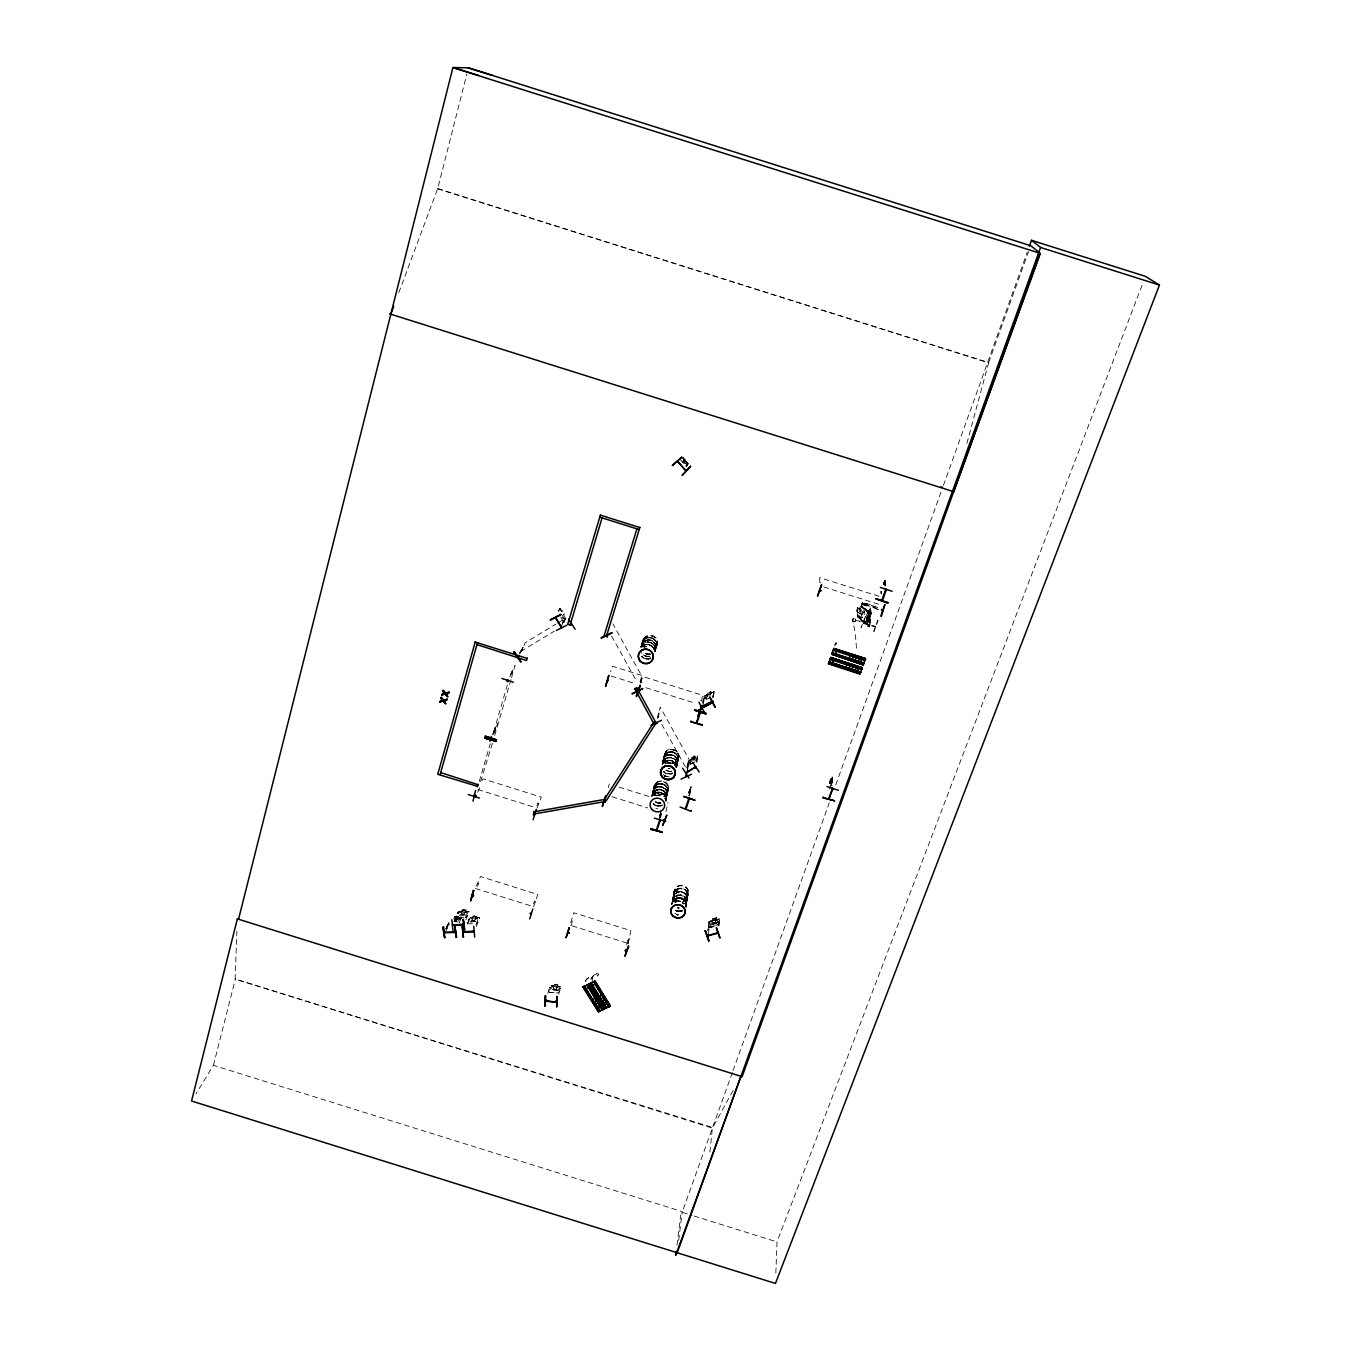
<?xml version="1.0" encoding="UTF-8"?>
<svg xmlns="http://www.w3.org/2000/svg" width="1351" height="1351" viewBox="0 0 1351 1351"><rect width="100%" height="100%" fill="white"/><g stroke="black" fill="none" stroke-linecap="round" stroke-linejoin="round"><path stroke-width="0.75" stroke-dasharray="5 3.75" d="M819.702 581.673L819.702 577.654L879.062 596.331M548.59 990.705L549.333 992.377L557.845 993.002L559.449 991.313M549.232 992.428L557.76 992.833M550.533 987.345L549.536 987.277L550.533 987.345L548.81 993.492M553.707 985.96L551.225 985.673L559.702 986.365L557.355 986.095L558.875 986.804L557.997 989.878L552.373 990.84L550.938 989.388L551.833 986.331L553.809 985.909M554.18 984.22L557.811 984.575L554.18 984.22L553.809 986.01M559.415 987.953L560.412 988.375L559.415 987.953L557.76 993.745M560.817 986.922L559.635 986.298M733.036 1090.578L712.382 1128.119L235.125 979.036L236.898 931.329M775.846 1273.064L777.011 1241.907L1142.439 284.234M870.044 616.546L868.862 616.124L869.554 617.61M709.917 1152.031L712.45 1127.426L235.125 979.036M718.766 925.452L719.492 918.866M718.901 925.807L719.61 918.815L710.153 920.909L708.937 921.77L707.823 930.18M678.692 1240.421L682.204 1211.577L213.441 1065.331L195.946 1093.888M717.364 922.311L717.719 919.372L715.996 919.339L716.351 917.869L712.771 918.714L716.317 917.717L712.771 918.714L710.457 924.185L715.422 924.05L717.364 922.311L712.078 924.928L710.457 924.168M717.905 926.06L718.445 920.234L719.543 920.318L718.445 920.234M676.969 1245.267L680.668 1215.089M715.574 922.801L715.929 919.862L712.619 920.774L712.247 923.696L715.574 922.801L712.247 923.679M717.719 919.406L715.996 919.372L716.317 917.717M713.362 919.339L715.506 918.731M870.365 607.967C869.74 613.27 872.982 612.814 867.41 621.612L870.787 610.686M871.243 612.594L867.207 623.047M868.997 612.087L869.149 613.033C871.294 616.816 870.027 610.922 871.108 614.148M707.941 930.518L709.055 921.77L719.661 918.984L716.03 919.491L718.428 918.68M708.448 933.929L709.765 922.581L708.785 922.851L709.765 922.581M884.854 585.456L885.209 583.125M591.721 984.271L592.667 978.124A3.783 1.25 -32.3 0 1 593.275 975.777A3.783 1.25 -32.3 0 1 597.851 973.564A3.783 1.25 -32.3 0 1 597.277 975.912L597.395 976.097A3.783 1.25 -32.3 0 0 597.969 973.75A3.783 1.25 -32.3 0 0 593.376 975.962A3.783 1.25 -32.3 0 0 592.785 978.31L592.667 978.124M865.096 622.912C868.423 622.912 871.361 595.065 868.085 617.035L869.014 613.489L865.13 623.166M870.534 613.067L870.922 610.72M830.747 786.012L832.317 780.236M671.852 904.157A7.295 6.687 10.9 0 1 680.33 898.043A7.177 6.569 10.9 0 1 686.004 906.555A7.194 6.586 10.9 0 0 680.347 897.925A7.177 6.569 10.9 0 0 672.004 903.954A7.194 6.586 10.9 0 1 680.347 897.925A7.295 6.687 10.9 0 1 686.088 906.791L686.224 905.457M686.325 904.866L687.254 899.107M687.355 898.55L687.794 895.73M687.895 895.173L688.335 892.352M687.186 896.861L687.135 900.56L684.974 903.414A7.245 6.637 10.9 0 0 685.869 894.548A7.245 6.637 10.9 0 0 676.243 892.758A7.245 6.637 10.9 0 0 673.794 901.387L673.085 899.715M641.016 646.656L642.367 642.941M643.127 640.509L641.995 646.116A7.616 7.279 16.8 0 1 654.593 650.203L652.753 646.673M642.113 642.333L642.097 646.234A7.616 7.279 16.8 0 1 654.644 650.067L653.884 648.227M643.971 640.864L644.934 640.053L645.373 640.948M643.92 640.948L645.643 641.505M655.539 644.444L656.046 644.207M655.201 651.672L655.353 647.771M655.759 649.088L655.894 645.406M656.434 644.596L655.387 643.937M656.789 644.799L656.468 646.622L657.042 644.562M656.907 645.001L654.509 650.051A7.498 7.16 16.8 0 0 640.948 647.484M656.366 646.352C663.814 631.221 634.21 633.518 644.528 647.247M657.211 644.663L657.532 642.806M712.923 698.264L713.987 691.611M713.446 696.677L713.936 692.421L712.501 697.133M651.891 795.891L652.955 791.551L651.79 796.651M654.222 785.59L654.07 789.153M655.471 785.877L656.721 786.637M653.715 794.32L654.239 795.418M655.134 795.249L655.184 794.979A7.346 6.856 12.9 0 1 656.13 784.863A7.346 6.856 12.9 0 1 666.769 786.806A7.346 6.856 12.9 0 1 664.084 796.55M674.622 900.847L675.28 899.546M676.496 891.17L676.952 890.326M863.475 622.794L875.262 626.459L863.492 622.575M663.662 762.167L664.861 754.787M663.561 758.367L663.865 756.56M677.763 760.039C683.015 752.423 669.961 744.739 665.266 752.338C660.099 759.971 673.051 767.621 677.797 760.073M663.78 762.977L663.983 762.352M666.296 755.378L666.144 753.909M663.544 762.386L663.307 762.91A7.295 6.856 12.5 0 1 667.546 755.023L667.326 754.534M666.279 789.744L667.158 789.947L666.6 789.254M666.719 789.828L667.326 789.372M675.973 891.204L675.112 890.799M710.153 695.495L710.812 691.712M666.161 799.539L665.823 801.329A7.431 6.924 13 0 0 652.381 795.317M666.398 798.559L666.769 796.651M665.114 782.009C668.998 784.188 669.758 790.099 666.212 792.953M677.071 757.843L676.631 758.012A7.414 6.958 12.5 0 0 667.428 755.243A7.414 6.958 12.5 0 0 663.105 763.146A7.346 6.89 12.6 0 1 676.53 767.267M677.594 760.241L676.615 758.164L677.763 757.911M672.308 902.265C672.562 895.797 673.727 882.912 683.403 885.631C686.882 886.661 689.415 890.562 688.166 894.126C685.514 902.248 671.616 898.077 674.402 889.802M710.204 692.185L708.144 693.181M689.652 795.908L690.665 787.245L688.25 794.591M696.001 760.765L697.538 756.695L696.238 761.086M696.592 762.015L697.606 755.834M696.812 762.336L697.791 755.851L696.609 756.036L697.791 755.851M688.993 793.003L689.23 791.095M689.365 792.564L689.821 790.048L688.166 795.199M706.742 698.011L705.188 697.893L705.594 695.681L710.947 691.628M695.562 759.178L696.001 756.78C693.435 758.097 695.866 753.824 691.577 757.793L691.509 759.161M706.911 697.048L707.552 693.401M689.263 795.79L691.104 786.552L688.774 793.729M671.768 904.241L673.068 900.779M672.325 901.134L672.68 899.276M673.237 896.203L673.186 899.867M673.845 892.825L673.794 896.49M673.389 900.425L674.352 899.445M675.078 890.529L676.007 889.853M676.969 890.512L676.142 891.238L675.551 890.258M693.924 760.123L694.802 755.901M689.094 791.433L688.942 792.885M675.01 900.712L675.061 899.597M677.223 890.934L676.851 890.647M864.302 621.899L855.284 620.16L864.133 622.575M703.483 702.824L704.563 696.947L703.077 701.693M702.942 707.113L704.563 696.947M694.11 756.543L692.185 757.675M686.392 893.619L687.254 894.294M684.721 903.532L685.616 903.127M685.717 904.055L685.481 903.295M686.122 906.893L686.156 903.194M685.801 905.339L686.798 900.171M687.085 891.913L688.014 895.443L686.73 898.888M702.52 703.297L703.753 696.559L714.105 691.543M701.507 701.085L702.604 695.292L642.772 676.496L641.1 682.12M687.406 768.955L688.774 761.829L686.781 769.361M687.287 771.066L689.297 759.752L660.183 707.046L657.684 716.857M686.848 767.689L688.014 761.424L696.66 755.969M687.152 769.192L687.946 765.054M870.5 614.215L870.01 608.963C873.725 610.416 868.946 617.39 866.852 622.98M676.665 766.811L677.239 764.109L675.399 766.963M677.358 763.619L677.847 761.204M677.949 760.731L678.422 758.316M666.026 811.698L667.968 802.443M666.82 795.908L665.739 801.025A7.312 6.806 13 0 0 652.567 795.047M666.938 795.401L667.462 792.885L666.685 794.456M667.58 792.395L668.086 789.879M660.166 818.233L661.078 813.505M660.656 817.406L661.466 813.623M830.916 783.766L830.831 778.429M659.879 815.751L660.504 814.248M659.963 816.578L660.521 813.994M628.147 943.353L629.33 938.016L628.249 938.033L629.33 938.016M626.763 944.822L628.35 937.695M628.029 943.707L630.917 930.653L573.685 912.736L569.936 925.519M662.193 764.632L663.307 759.735M663.966 756.847L663.425 759.245L664.202 757.658M664.084 756.374L664.624 753.993M657.582 718.58L659.035 712.804L658.19 717.736M658.562 717.567L659.035 712.804M688.757 795.891L690.445 790.149M213.441 1065.331L235.513 978.445M398.815 292.643L437.724 188.566L466.889 73.866M870.01 608.862L866.515 618.859L867.004 624.078M659.558 816.156L660.369 814.011L659.626 815.801M660.2 816.781L660.909 814.197M689.162 793.645L690.378 788.359M966.894 443.381L988.679 362.575L437.724 188.566M558.757 994.167L560.699 986.922M655.64 649.476L655.083 651.469A7.431 7.11 16.8 0 0 650.101 642.4L648.142 642.029M655.775 649.071L656.35 647.028L654.34 650.067A7.397 7.093 16.8 0 0 655.455 641.05A7.397 7.093 16.8 0 0 646.369 638.196A7.397 7.093 16.8 0 0 642.097 646.268M557.338 986.196L557.676 984.507M479.267 781.435L490.278 743.624M493.723 731.752L507.452 684.602M492.389 743.354L480.365 782.28M494.686 735.501L498.114 723.714L492.321 735.113M510.965 679.654L498.671 721.822L492.456 734.319M511.539 677.662L515.052 665.604L509.107 677.51M867.866 614.773L867.41 618.859L869.808 609.892L869.267 611.26M570.916 925.823L572.554 920.251L571.473 920.267L572.554 920.251M677.543 907.737L677.56 907.669A7.143 6.535 10.9 0 0 679.384 908.075L677.51 907.838A7.127 6.535 10.9 0 0 679.333 908.362L677.493 907.973M608.254 787.65L609.318 784.053M640.036 681.681L641.725 676.024L612.881 623.824M547.814 993.424L549.891 986.179L551.225 985.673M640.256 683.167L642.485 675.669L612.543 666.263L610.601 671.802M495.969 726.872L491.933 734.978M512.299 672.241L512.198 671.143L509.513 677.645M495.243 730.79L495.125 729.726L493.622 734.049M478.49 883.706L477.511 883.402L478.49 883.706L476.261 889.076M863.289 623.368L875.06 627.016M537.833 803.068L538.711 803.744L537.833 803.068L536.33 807.003M655.032 651.57A7.447 7.127 16.8 0 0 650.067 642.536A7.447 7.127 16.8 0 0 640.813 647.112L641.438 645.018L641.134 646.842A7.431 7.11 16.8 0 1 650.692 640.458A7.431 7.11 16.8 0 1 654.847 651.165L656.012 645.525L652.584 640.898M641.573 644.613L642.198 642.569M642.35 642.181L642.958 640.154M534.405 901.201L535.266 901.86L534.405 901.201L532.514 906.673M852.481 619.18C853.173 626.459 859.962 615.735 852.481 619.18A135.522 113.704 77.3 0 1 856.5 651.3M641.1 682.154L642.113 682.475M660.842 811.951L660.132 814.957M658.866 820.006L660.808 814.045M690.141 789.626L689.128 793.51M691.307 787.616L690.614 788.427M687.186 465.859L687.895 463.798M684.332 462.971L685.97 463.798L686.477 462.363L685.143 460.674L688.081 463.798L687.372 465.875L686.072 465.757M659.896 815.413L660.96 812.002M686.105 466.703C685.396 462.177 689.685 464.524 687.186 463.528M686.409 466.416L687.49 463.224M533.493 906.994L537.816 894.48L480.466 876.512L475.282 888.755M685.497 459.813L684.552 462.363L681.883 459.661M819.702 582.517L820.884 582.45M684.889 459.56L683.184 457.837M857.665 616.799C857.665 614.148 863.458 623.79 866.802 624.179M870.449 614.165L861.144 606.886L861.854 605.94L870.686 613.185L861.499 605.873L860.317 606.633L857.21 615.11L857.513 616.816L862.191 620.768M870.331 614.198L861.499 606.954L861.854 605.94M867.41 622.946L871.26 612.341M867.815 623.081L871.327 613.27M884.28 584.257L884.044 582.399C881.376 589.813 886.577 570.747 885.496 586.452M883.47 583.953L884.77 580.39M874.114 631.66L877.677 620.21M830.645 779.662C828.484 786.046 831.422 774.731 830.983 779.78M829.717 783.394L832.267 776.656L832.402 785.978M832.621 777.703L832.74 785.032M829.463 789.22L831.912 782.769M732.343 1072.576L682.12 1212.303L691.999 1215.393M733.053 1070.6L829.311 802.832M835.729 784.982L942.677 487.458M943.386 485.482L1027.267 252.13M988.679 362.575L1028.567 251.658M885.091 586.317L884.939 581.2L885.868 585.422M885.344 581.318L884.567 582.213M857.716 607.528L856.382 611.159L858.223 612.645L858.24 614.891L861.499 617.643L863.559 617.002L864.826 613.574L864.083 610.568L860.823 607.849L859.574 609.183L857.716 607.528L856.5 611.192L858.121 612.628M867.832 613.878L869.048 610.213M861.499 605.873L866.211 609.808L867.511 612.527L864.353 621.122L862.107 620.633M866.818 606.075L865.062 605.13L865.586 603.88L867.342 604.809L866.818 606.075L861.718 604.539L862.614 602.293L865.231 603.34A11.332 2.043 21.9 0 1 877.846 607.781M834.715 645.39C836.59 639.327 835.948 647.298 836.016 642.671M834.952 645.474L836.269 642.755M537.039 808.084L541.278 797.124L482.915 778.818L481.209 782.381M866.565 623.706L863.965 623.132L864.488 621.325L867.224 622.034M476.261 926.6L479.504 917.988L478.558 917.464L470.08 917.65L466.787 923.223M475.991 924.81L478.136 919.052L479.183 919.389L478.136 919.052M476.835 915.995L476.076 917.684L477.68 918.038L476.515 920.892L470.773 922.243L469.456 921.061L470.638 918.19L472.664 917.65L473.188 916.079L476.835 915.995L473.205 916.198L472.681 917.751M861.718 604.539L862.614 602.293M862.09 603.542L863.846 604.471L864.387 603.221M865.062 605.13A9.71 1.756 21.9 0 1 876.613 609.048L877.66 609.588L878.184 608.322L877.137 607.781A9.71 1.739 21.9 0 0 865.586 603.88M467.767 922.851L469.253 919.237L468.257 919.271L469.253 919.237M467.801 923.206L469.304 919.609M465.825 919.778L469.033 911.705M465.538 917.65L467.801 912.28L468.831 912.617L467.801 912.28M466.382 909.73L465.605 911.401L467.226 911.857L466.027 914.695L460.252 916.046L458.952 914.863L460.167 912.026L462.853 909.966L466.399 909.831L462.751 909.797L462.11 911.435L462.853 909.848M460.995 918.41L459.272 922.615L461.13 918.393L454.189 918.055M457.955 921.314L459.171 918.46L457.584 917.988L458.377 916.417L454.747 916.485L454.105 918.123M458.377 916.417L457.719 917.937M455.051 921.416L458.918 912.482L457.905 912.499L458.918 912.482M455.084 921.787L458.952 912.837M456.131 921.348L457.364 918.494L453.97 918.562M454.189 918.173L454.865 916.653M454.037 921.45L458.225 911.925L462.093 911.317M454.071 921.804L458.344 911.959L469.169 911.807M446.809 928.661L449.174 923.257M445.273 932.629L449.224 923.628M445.796 928.694L448.971 921.483M445.847 929.049L449.005 921.838M564.076 622.423L565.174 618.032L562.371 623.385M561.121 626.644L565.174 618.032M565.41 618.42L563.08 621.325L561.307 618.082M563.705 622.608L565.596 618.454L563.688 614.688L564.465 616.731L563.553 618.674L562.202 617.812M642.823 640.138L643.633 638.449M640.61 647.095L644.343 642.721L648.176 641.945M643.785 640.306L643.836 641.641L645.406 641.624M563.874 614.705L564.363 613.675M477.595 792.226L480.095 786.991M558.571 611.074L559.922 608.322L560.783 609.233M558.52 611.243L559.99 608.44M662.564 762.184L663.425 760.41M665.249 756.357L666.938 755.327L666.752 754.027M667.31 755.04L665.553 755.378M654.188 785.573L657.768 781.57L661.466 780.861M653.681 789.609L652.837 795.03A7.262 6.772 12.9 0 1 657.059 787.397A7.279 6.789 12.9 0 1 665.975 790.183A7.279 6.789 12.9 0 1 664.844 798.846L666.229 797.36M653.073 791.078L655.049 788.173M652.972 794.557A7.245 6.772 12.9 0 1 657.177 786.89A7.245 6.772 12.9 0 1 666.06 789.676A7.245 6.772 12.9 0 1 664.945 798.323A7.262 6.789 12.9 0 0 666.077 789.676A7.262 6.789 12.9 0 0 657.16 786.873A7.262 6.789 12.9 0 0 652.955 794.574L654.104 794.033M653.749 794.185L653.546 795.351M677.071 762.791L678.084 757.219M665.401 756.324L663.206 759.431L663.172 763.247A7.295 6.856 12.5 0 1 667.428 755.513A7.295 6.856 12.5 0 1 676.395 758.316A7.295 6.856 12.5 0 1 675.247 767.064L677.459 763.923L677.493 760.089M666.043 797.462L667.073 791.922M665.604 800.18L666.448 798.441M493.098 734.724L495.513 729.844M673.828 892.791L676.057 889.836M674.014 892.639L674.791 891.12M673.237 896.169L675.348 893.231M672.646 899.411L674.689 896.372M672.68 899.411L673.474 897.841M682.998 899.04C681.461 896.372 671.667 898.803 674.673 900.779M685.835 905.221L686.646 903.65M509.8 676.665L512.586 671.261M519.882 653.141L525.37 642.586L555.903 624.094M519.645 653.985L523.259 647.061L519.882 654.34M519.662 652.786L523.259 647.061M884.348 581.487L884.753 580.406M868.997 611.986L869.943 614.249M865.467 621.967L866.7 623.199L858.02 615.786M695.816 761.255L697.167 759.313M708.397 925.959C709.63 932.089 722.785 919.626 717.736 925.047L709.326 927.326L708.38 925.959L709.393 927.141M712.146 696.592L713.514 694.887M644.174 639.141L642.924 640.594L645.879 638.06M642.164 643.025L643.583 641.539M641.438 645.356L642.704 643.92M645.457 641.725L645.626 640.408M653.546 648.885L656.4 646.369M665.283 752.355L666.516 750.97M664.675 754.888L666.043 753.47M666.854 755.277L665.536 753.976M663.392 760.512L664.658 759.009M662.784 763.129L665.722 760.697M691.999 760.613L689.601 763.399L690.716 762.707M654.374 786.603L657.245 784.222M655.725 785.201L653.563 788.241L653.546 792.024M655.438 786.012L657.008 785.894M677.256 762.69L674.352 765.088A7.38 6.941 12.5 0 0 677.155 755.074A7.38 6.941 12.5 0 0 666.448 753.115A7.38 6.941 12.5 0 0 665.57 763.467L663.898 762.015M653.04 792.328L654.256 790.96L653.006 792.463M652.364 795.182L653.749 793.746M711.808 692.962L708.768 695.309M867.697 619.737L868.828 619.839M675.314 890.022C678.979 887.303 684.805 887.81 687.169 891.998M674.031 894.582L678.59 891.728L684.062 892.741M677.054 891.086L675.432 891.17M674.233 899.513L672.899 900.881A7.295 6.687 10.9 0 1 686.055 906.977M675.348 900.712L673.727 900.796M686.899 898.77L684.079 901.049L680.482 901.708A7.329 6.704 10.9 0 0 675.078 902.198M709.106 926.938L716.638 919.085M685.244 460.742L682.779 457.01M688.081 463.798L687.271 462.599M688.199 761.474L689.128 760.36M706.657 697.876L705.492 698.399L708.042 695.917L706.151 695.697L707.232 695.106M465.673 917.447L467.446 915.894M829.818 783.664L831.49 778.97L830.493 783.664M703.82 696.66L704.986 695.613M691.408 759.178L689.28 762.842L690.699 762.943M708.988 921.889L712.72 920.369L710.846 921.264M643.414 641.573L648.885 639.732L645.119 640.492M665.908 753.503C669.437 750.531 675.297 751.561 677.526 755.631M664.624 759.11L670.012 757.236L673.693 758.519M656.231 782.617L657.785 781.604M656.873 795.857A7.228 6.738 12.9 0 1 655.319 785.556L655.691 785.573M654.897 788.224L656.738 787.059M654.239 791.078L657.65 789.356M653.614 793.797L657.059 792.176M666.229 792.969C662.26 796.398 655.319 794.304 654.07 789.153M676.885 891.272L675.888 891.44M674.656 896.507L678.033 894.852M673.71 899.445L674.791 899.259M673.997 899.749L675.753 898.567M686.663 893.737L686.713 894.396M557.71 623.014L564.887 618.657M520.777 651.435L554.265 631.187M523.479 647.399L522.364 647.585M694.87 756.003L691.577 757.793M691.357 759.482L694.38 757.725M688.098 762.673L688.774 761.829M694.178 762.032L687.423 765.004M694.296 762.15L688.166 765.73L687.456 764.835M691.003 759.87L692.691 759.954L695.664 757.151L693.35 759.836L695.174 760.022M560.648 609.2L562.033 611.479M562.371 610.365L561.932 611.547L560.817 610.196M565.681 618.978L564.802 618.218M563.08 621.325L559.618 614.874M707.451 694.566L704.935 695.596M710.677 692.995L714.054 691.729M703.82 697.758L704.766 697.302M713.176 693.249L714.122 692.776M710.592 697.386L704.074 700.527L703.212 699.852M645.778 638.06L651.537 637.638L656.012 641.269M644.326 642.84C649.206 640.306 655.792 644.157 655.488 649.78M648.902 658.849L650.827 658.224A7.616 7.279 16.8 0 1 641.725 656.434L645.018 658.646L648.953 658.866A7.498 7.16 16.8 0 1 641.725 656.637M666.448 755.412L672.511 754.956L676.783 758.603M666.212 758.08L668.053 757.489M665.638 760.681L671.346 760.309L675.787 763.872M672.646 773.464L666.955 773.836L663.662 771.809A7.481 7.008 12.6 0 0 672.629 773.447A7.363 6.907 12.6 0 1 663.729 771.911M657.16 784.222L662.767 783.85L667.124 787.346M655.269 786.468L655.995 787.413L658.325 786.603M655.809 790.065L659.592 789.22M653.512 793.949L654.644 794.016M676.8 892.302L678.59 891.744M676.209 895.527L681.816 895.071L684.974 897.182L683.555 895.848M675.095 902.012L678.793 901.337M710.187 921.027L712.568 920.267M712.619 920.791L715.929 919.896M710.609 692.894L712.264 692.455M881.781 594.136L880.784 591.485L881.426 596.399M869.909 616.63L868.744 616.259L869.149 622.693M650.321 654.222L646.403 654.019L643.076 651.959M649.679 656.468L645.71 656.35L642.367 654.272L643.937 655.421M669.336 751.899L671.244 751.764M668.694 754.753L670.62 754.635M664.185 761.93L665.266 762.268M666.82 763.011L670.721 763.247A7.498 7.042 12.6 0 0 664.962 763.788M669.471 771.472L671.43 771.235M658.292 786.603L663.865 787.633L666.482 790.335M657.025 792.176L662.649 793.206L665.283 795.942M656.333 795.232L660.2 795.452A7.346 6.839 13 0 0 654.61 795.756M655.421 802.038L661.011 803.068M659.068 803.305L660.994 803.186A7.262 6.772 12.9 0 1 655.455 802.19A7.262 6.789 12.9 0 0 660.909 803.22M658.427 806.108L662.193 805.416A7.431 6.924 13 0 1 653.276 803.761L658.444 806.125L656.535 805.753M678.827 911.486L682.508 910.827A7.295 6.687 10.9 0 1 675.23 910.338L676.952 911.148M465.757 911.351L469.033 911.824M454.763 916.603L458.394 916.518M457.516 916.738L455.118 917.278L457.297 917.245M461.383 917.38L457.06 917.515L463.95 917.481M467.48 923.848L476.092 923.662L477.984 922.209M855.791 618.809L855.048 621.781M852.684 621.257L853.427 618.285M877.66 609.588L878.522 609.673M863.88 604.488L864.724 604.589A11.332 2.043 21.9 0 1 877.323 609.048L878.454 609.622M648.852 639.698L652.617 640.881M644.714 639.8L645.677 640.408M645.035 658.629L646.96 658.967M665.604 763.568A7.279 6.823 12.5 0 1 666.448 753.52L667.293 754.297M669.995 757.354L671.92 757.708M668.154 768.381L670.062 768.736A7.295 6.856 12.5 0 1 668.154 768.432A7.414 6.958 12.5 0 0 670.062 768.719M669.488 771.353L665.79 770.205A7.363 6.907 12.5 0 0 671.363 771.252A7.295 6.856 12.5 0 1 665.84 770.34M659.558 789.356L663.24 790.504M679.908 894.852L681.782 895.206M674.47 900.695L673.896 900.357M680.684 901.691L675.466 899.445A7.211 6.62 10.9 0 1 679.148 888.57A7.211 6.62 10.9 0 1 687.625 897.233A7.211 6.62 10.9 0 1 675.466 899.428M867.511 612.527L861.381 605.991M865.653 616.276L861.077 627.59L865.569 616.394M862.242 603.272L867.342 604.809M619.096 787.109L650.371 796.921M612.054 796.735L647.771 807.932M477.798 789.508L535.064 807.459M475.4 888.468L533.594 906.69M572.013 925.84L628.097 943.386M693.975 1216.001L777.011 1241.907M883.402 582.805L883.385 584.172M823.705 586.959L882.017 605.316M878.167 620.379L873.523 631.322M611.192 676.091L635.899 683.842M645.879 687.71L694.887 703.111M829.666 783.023L829.902 781.266M437.268 188.701L988.881 362.912M700.612 700.426L701.625 700.747M881.713 591.333L881.359 592.346M866.903 617.339L866.903 621.696M664.861 762.302L665.519 763.315A7.38 6.941 12.5 0 1 666.448 753.115A7.38 6.941 12.5 0 1 677.121 755.226A7.38 6.941 12.5 0 1 674.402 765.088M664.506 775.998L666.296 776.808A7.414 6.941 12.6 0 1 664.54 776.082A7.498 7.042 12.6 0 0 666.296 776.791M672.511 754.973L674.25 755.766M671.346 760.309L673.119 761.137M667.63 761.998L669.37 762.808M652.178 635.51L653.952 636.338M651.925 643.228L650.135 642.299A7.431 7.11 16.8 0 0 640.881 646.96M683.64 460.184L686.224 461.856L684.146 460.927L685.734 463.731L683.471 460.488M478.49 917.515L479.639 918.089M459.999 917.937L461.147 918.494M684.585 889.397L686.038 890.545M684.045 892.741L686.629 895.375L685.481 893.872A7.127 6.535 10.9 0 0 675.399 893.146A7.127 6.535 10.9 0 0 675.027 902.4M682.981 899.023L684.484 900.205M683.91 903.65L682.407 902.468A7.211 6.603 10.9 0 1 683.842 903.515M654.796 804.96L653.31 803.777A7.312 6.823 13 0 0 662.074 805.483M663.273 790.386L665.908 793.105L666.752 796.786M673.727 758.401L675.213 759.735M675.432 750.379L676.919 751.578M652.803 646.69L647.484 644.241L641.995 646.116A7.515 7.194 16.8 0 1 646.369 637.942A7.515 7.194 16.8 0 1 655.607 640.847A7.515 7.194 16.8 0 1 654.458 650.051M643.245 657.802L641.725 656.569A7.616 7.279 16.8 0 0 650.794 658.224M857.48 616.681L862.225 620.649M457.297 922.024L455.659 920.419L458.732 918.663L455.034 920.082L453.784 918.781M685.143 460.674L687.169 462.701M682.39 458.242L685.041 460.927M679.587 458.985L684.889 464.389L682.103 461.755M454.797 920.757L456.098 922.159M685.025 897.013L686.105 898.618M684.433 900.171L685.599 901.674M675.449 899.783L673.693 896.321M664.743 791.703L666.55 794.945M654.12 793.611L655.303 795.131A7.228 6.755 12.9 0 1 656.13 785.269A7.228 6.755 12.9 0 1 666.6 787.194A7.228 6.755 12.9 0 1 663.949 796.786M675.23 759.617L677.02 763.011M665.03 759.313L666.144 760.816A7.211 6.772 12.5 0 0 678.371 758.553A7.262 6.839 12.5 0 0 669.893 749.535A7.262 6.839 12.5 0 0 666.212 760.782A7.262 6.839 12.5 0 0 678.455 758.435A7.228 6.789 12.5 0 0 669.876 749.721A7.228 6.789 12.5 0 0 666.212 760.9A7.228 6.789 12.5 0 0 678.371 758.57A7.211 6.772 12.5 0 0 669.876 749.721A7.211 6.772 12.5 0 0 666.229 760.883M654.07 642.13L655.894 645.44M661.77 724.237L687.271 770.29M611.631 636.101L636.912 681.748M686.544 895.274L687.287 897.047M686.122 898.483L686.764 900.29M685.514 901.607L686.274 903.363M456.587 916.012L457.162 917.464M457.178 917.582L456.469 916.13M653.445 791.889L654.205 793.679M667.056 787.278L667.816 789.068M667.174 792.058L666.347 789.71M665.199 795.857L666.161 799.505M677.442 755.547L678.202 757.354M675.703 763.805L676.479 765.629M655.927 641.218L656.704 643.076M654.644 645.964L655.319 647.872M709.326 927.326L717.736 924.996M467.598 923.898L466.99 922.446M448.532 922.733L448.988 924.32M562.641 617.525L563.316 618.724L562.624 615.262M857.395 615.127L857.581 616.715M668.357 786.417L668.542 788.224M667.715 788.933L667.664 792.682L664 796.718A7.346 6.856 12.9 0 0 666.735 786.957A7.346 6.856 12.9 0 0 656.096 785.015A7.346 6.856 12.9 0 0 655.269 795.097M663.645 758.57L663.831 760.36M665.857 797.529L666.043 799.319M448.87 924.253L448.431 922.868M677.054 762.91L676.851 766.659A7.363 6.907 12.5 0 0 670.923 757.675A7.363 6.907 12.5 0 0 662.395 764.058M676.361 765.477L676.665 767.503M687.727 893.501L688.014 895.443M656.603 642.958L656.907 644.984M868.744 616.698L869.504 621.663M870.534 622.119L869.875 616.36L870.314 621.933M869.47 617.491L870.128 622.879M869.065 616.107L869.926 623.064M868.457 617.035L868.777 620.683M832.132 776.622L832.013 785.86M830.865 780.186L830.899 782.685M665.03 782.128A7.177 6.704 12.9 0 1 665.655 793.155A7.177 6.704 12.9 0 1 654.441 789.626A7.177 6.704 12.9 0 1 661.466 781.013M655.539 801.751A7.262 6.772 12.9 0 0 661.011 802.764A7.245 6.755 12.9 0 1 655.556 801.734M663.257 781.604A7.16 6.704 12.9 0 1 666.499 792.615A7.16 6.704 12.9 0 1 654.61 790.436A7.16 6.704 12.9 0 1 661.416 781.266M655.319 785.556A7.228 6.738 12.9 0 1 666.347 786.214A7.228 6.738 12.9 0 1 664.067 796.279M664.827 798.829A7.262 6.772 12.9 0 0 665.959 790.183A7.262 6.772 12.9 0 0 657.059 787.397A7.279 6.789 12.9 0 0 652.837 795.08M657.819 808.759A7.346 6.839 13 0 1 655.944 808.405M652.449 795.553A7.312 6.823 13 0 1 665.925 799.792M662.176 804.96A7.312 6.806 13 0 1 653.445 803.355M656.299 795.401A7.464 6.958 13 0 1 660.149 795.621M676.513 758.097A7.414 6.958 12.5 0 1 675.348 766.98M666.448 753.52A7.279 6.823 12.5 0 1 676.986 755.445A7.279 6.823 12.5 0 1 674.318 765.156M665.722 763.079A7.262 6.823 12.5 0 1 666.55 753.031A7.262 6.823 12.5 0 1 677.087 754.973A7.262 6.823 12.5 0 1 674.419 764.666M667.546 755.023A7.295 6.856 12.5 0 1 676.496 757.843A7.295 6.856 12.5 0 1 675.348 766.574M662.412 764.193A7.295 6.856 12.5 0 1 670.89 757.877A7.295 6.856 12.5 0 1 676.648 766.811M662.801 763.264A7.481 7.008 12.6 0 1 676.581 767.588M662.868 763.501A7.363 6.907 12.6 0 1 676.243 765.949M672.646 773.025A7.346 6.89 12.6 0 1 663.848 771.404M650.236 654.239A7.431 7.11 16.8 0 1 643.144 652.009M649.662 656.164A7.431 7.11 16.8 0 1 642.569 653.935M644.63 647.264A7.346 7.042 16.8 0 1 645.423 636.895A7.346 7.042 16.8 0 1 656.079 638.837A7.346 7.042 16.8 0 1 653.411 648.868M641.269 646.437A7.431 7.11 16.8 0 1 650.81 640.053A7.431 7.11 16.8 0 1 654.965 650.743M650.355 653.816A7.431 7.11 16.8 0 1 643.279 651.604M644.68 647.078A7.363 7.042 16.8 0 1 645.491 636.693A7.363 7.042 16.8 0 1 656.164 638.618A7.363 7.042 16.8 0 1 653.479 648.666M642.907 647.602A7.397 7.093 16.8 0 1 645.373 638.347A7.397 7.093 16.8 0 1 655.201 640.121A7.397 7.093 16.8 0 1 654.458 649.696M649.611 656.333A7.447 7.127 16.8 0 1 641.387 652.567M642.046 646.47A7.498 7.16 16.8 0 1 654.441 650.371M650.827 657.836A7.498 7.16 16.8 0 1 641.86 656.214M644.815 646.842A7.532 7.211 16.8 0 1 646.774 646.707A7.65 7.312 16.8 0 0 644.748 646.893M672.714 902.789A7.143 6.535 10.9 0 1 680.836 895.105A7.143 6.535 10.9 0 1 685.683 905.204M680.448 901.793A7.11 6.519 10.9 0 1 674.402 892.116A7.11 6.519 10.9 0 1 686.308 891.424A7.11 6.519 10.9 0 1 682.289 901.691M673.862 901.539A7.127 6.535 10.9 0 1 676.277 893.045A7.127 6.535 10.9 0 1 685.751 894.801A7.127 6.535 10.9 0 1 684.974 903.599M685.447 893.788A7.127 6.535 10.9 0 1 685.075 903.025M678.202 915.049A7.228 6.603 10.9 0 1 676.361 914.711A7.329 6.704 10.9 0 0 678.236 914.948M682.289 902.958A7.228 6.603 10.9 0 1 683.741 904.106M682.39 902.671A7.329 6.704 10.9 0 1 683.859 903.836M671.819 904.326A7.295 6.687 10.9 0 1 672.139 902.603M678.303 914.475A7.211 6.603 10.9 0 1 674.757 913.36M675.196 901.911A7.211 6.603 10.9 0 1 680.684 901.607M682.525 910.642A7.295 6.687 10.9 0 1 675.264 910.169M682.508 910.338A7.177 6.569 10.9 0 1 675.365 909.882A7.194 6.586 10.9 0 0 682.508 910.354M672.494 901.37A7.127 6.535 10.9 0 1 681.681 895.629A7.127 6.535 10.9 0 1 685.616 905.491M585.912 981.4A3.783 1.25 -32.3 0 1 587.432 978.749A3.783 1.25 -32.3 0 1 591.687 976.959A3.783 1.25 -32.3 0 1 590.927 979.289L590.809 979.103A3.783 1.25 -32.3 0 0 591.417 976.756A3.783 1.25 -32.3 0 0 586.841 978.951A3.783 1.25 -32.3 0 0 586.216 981.316M860.08 609.335L860.959 612.712L858.257 614.367L861.094 613.776L862.293 617.914L861.752 613.32L864.606 611.598L861.651 612.273L860.57 608.305L860.08 609.335M662.598 762.065L662.26 763.99L662.615 762.065M653.681 788.562L653.09 791.061L653.664 788.562M654.391 785.59L653.783 788.072L654.357 785.59M557.051 986.686L556.173 989.743L552.762 989.523L553.657 986.45L557.051 986.686M557 984.744L554.653 985.132L557 984.744M866.869 617.863L866.92 618.994L866.869 617.863M857.902 608.575L857.682 611.243L857.902 608.575M860.148 609.656L858.915 613.067L862.158 615.803L863.407 612.408L860.148 609.656M475.856 918.072L474.691 920.943L471.279 921.01L472.462 918.156L475.856 918.072M475.974 916.316L473.593 916.873L475.974 916.316M465.403 911.908L464.187 914.745L460.775 914.813L461.991 911.976L465.403 911.908M465.538 910.152L463.14 910.709L465.538 910.152M717.009 923.223L714.071 922.598L710.778 924.962L713.362 922.463L711.352 921.298L714.105 921.922L717.313 919.676L714.831 922.074L717.009 923.223M557.456 990.705L554.721 988.949L551.073 990.334L554.045 988.544L552.306 986.517L554.873 988.206L558.402 986.922L555.548 988.645L557.456 990.705M460.623 911.857L462.194 913.546L459.002 915.404L462.785 913.85L465.318 915.269L463.697 913.496L466.737 911.773L463.14 913.175L460.623 911.857M475.94 921.72L473.34 920.352L469.54 921.906L472.698 920.031L471.127 918.325L473.559 919.659L477.224 918.19L474.201 920.014L475.94 921.72M560.04 608.879L560.209 609.993L560.04 608.879M460.623 919.44L459.661 919.811L460.623 919.44M661.365 790.099A7.262 6.789 12.9 0 0 652.026 796.111A7.262 6.772 12.9 0 1 661.365 790.099A7.262 6.789 12.9 0 1 665.418 800.316A7.262 6.772 12.9 0 0 661.365 790.099M661.466 789.643A7.262 6.772 12.9 0 0 652.128 795.671A7.245 6.755 12.9 0 1 661.466 789.659A7.262 6.772 12.9 0 1 665.519 799.86A7.245 6.755 12.9 0 0 661.466 789.659M663.172 774.376A7.38 6.924 12.6 0 0 670.214 776.589A7.397 6.941 12.6 0 1 663.172 774.393M670.704 763.197A7.38 6.924 12.6 0 0 665.097 763.568A7.397 6.941 12.6 0 1 670.721 763.18M676.074 896.304A7.11 6.519 10.9 0 0 688.047 894.142A7.11 6.519 10.9 0 0 679.705 885.597A7.11 6.519 10.9 0 0 676.074 896.304M676.091 896.439A7.042 6.468 10.9 0 0 687.963 894.294A7.042 6.468 10.9 0 0 679.688 885.817A7.042 6.468 10.9 0 0 676.091 896.439M675.618 898.989A7.093 6.502 10.9 0 0 687.575 896.844A7.093 6.502 10.9 0 0 679.232 888.299A7.093 6.502 10.9 0 0 675.618 898.989M675.264 910.456A7.194 6.586 10.9 0 0 682.407 910.912A7.211 6.586 10.9 0 1 675.247 910.473M685.903 907.146A7.194 6.586 10.9 0 0 672.984 901.303A7.211 6.586 10.9 0 1 685.92 907.146"/><path stroke-width="1.5" d="M820.783 590.556L819.989 589.931L820.597 590.775M819.55 590.37L819.702 589.965M817.524 596.112L821.628 584.595L817.608 595.977M544.689 1006.039L545.534 995.569L544.757 1006.005M546.412 1001.327C542.443 998.338 557.777 1005.009 556.595 1000.939M711.234 702.267L701.895 706.691C700.73 711.453 728.206 691.999 701.743 706.843M703.044 707.113L703.044 707.046M556.68 1001.564L555.447 1001.885L555.801 1000.888M556.747 1006.833L556.865 996.329L556.68 1006.782M712.551 702.537L712.416 701.76M474.454 795.283L473.914 795.756M489.805 740.821L490.7 739.504M490.514 740.112L490.261 740.922M490.633 737.815L491.494 736.734M507.959 680.397L507.503 681.698L507.385 680.212M677.476 461.333L685.886 470.79L677.746 461.434M656.654 829.007L656.417 829.734M659.997 821.104L659.693 819.77M660.166 820.361L656.89 830.341M688.942 798.407L685.497 808.253M696.508 722.616L700.139 711.656M689.398 798.576L686.038 808.861M699.717 713.108L700.544 711.774M700.46 712.382L696.964 722.616M719.847 937.999L716.317 927.546L719.948 937.712M716.959 933.457L717.803 932.207M718.073 932.258L718.141 933.085M1029.378 246.22L1031.505 240.309L1145.445 276.364L1159.445 285.061L775.457 1283.45L191.555 1101.014L237.388 918.748L238.587 919.119M717.212 932.933L717.026 932.426M676.226 1251.296L675.736 1255.315L740.905 1076.291M571.372 624.669L570.122 624.922L571.152 624.314M828.653 798.829L832.452 788.444M829.446 798.171L829.075 798.677M832.824 788.815L832.419 789.761M707.367 936.091L707.249 935.112L707.147 936.091L708.38 935.382M708.836 940.955L705.256 930.518L708.836 940.701M707.992 934.858L708.329 935.719M708.144 935.888L708.144 934.926M686.933 772.89L685.936 773.431L685.936 772.485M696.035 767.199L694.904 768.28L694.836 767.3M881.899 600.435L885.766 589.171M886.476 589.458L886.036 590.674L885.868 589.492M715.253 707.434L709.697 696.947L715.287 707.215M887.928 602.732L876.123 599M656.316 830.274L659.795 820.006M712.315 701.709L712.365 702.638M699.159 771.961L692.675 762.403M694.802 800.248L683.555 796.414L694.87 800.079M712.163 701.811L711.707 702.689M823.131 797.107L822.928 797.934L834.513 800.721M691.34 810.516L691.104 811.326L680.043 807.003M685.396 808.776L685.734 807.526M694.583 710.001L706.016 713.885L694.583 710.086M685.886 772.924L695.529 766.895M695.799 766.861L686.122 772.975M823.097 797.411L834.53 800.923M688.554 799.572L689.027 798.002M704.563 712.568L698.923 702.165M691.577 774.191L681.039 779.122M688.976 778.024L682.643 768.246M699.75 710.086L699.598 711.065L698.872 710.187M699.936 710.271L698.67 710.795L698.94 709.832M702.284 705.594L697.994 716.25L702.267 705.577M686.713 772.502L686.544 772.468M696.778 721.485L696.508 722.869L696.761 721.873M686.443 776.166L685.953 775.39M698.095 716.064L701.743 705.391M697.336 721.535L696.998 722.853L696.896 721.654M699.632 710.981L698.771 710.238M685.903 776.774L685.514 775.558M691.003 720.91L690.766 721.721L702.419 724.795M829.497 798.272L828.585 798.407M706.978 935.703L708.211 935.365M665.688 821.543L654.408 818.115M717.161 933.406L717.921 932.68M666.752 815.295L662.615 825.512L666.735 815.278M664.32 819.533L664.033 820.53L664.405 819.669M663.459 819.702L664.439 820.125M886.476 589.695C884.888 591.873 882.862 602.394 881.798 600.114M660.267 819.702L659.93 821.087M657.194 829.058L656.856 830.409M626.56 950.496L626.188 951.374L626.492 950.344M628.789 946.392L624.973 955.866M625.581 950.175L625.429 951.138L625.716 950.108M650.777 829.21L662.193 832.233L650.76 829.294M610.112 1005.803L595.048 981.147L589.357 983.849L604.86 1008.657L610.399 1006.056M608.558 1003.286L603.644 1005.634M607.511 1001.615L602.614 1003.945M711.352 702.267L711.622 702.993M712.433 702.571L702.03 707.671M605.214 1008.15L606.464 1007.88L591.079 983.021L589.712 983.596L605.704 1008.251M588.411 984.423L603.61 1008.994M605.957 999.081L601.06 1001.429M602.056 1006.478L597.159 1008.809M604.572 996.852L599.658 999.2M602.563 1009.771L587.246 984.811L603.931 1009.214L598.713 1011.325M603.019 994.336L598.105 996.683M601.026 1004.789L596.129 1007.137M599.456 1002.273L594.558 1004.62M598.071 1000.044L593.173 1002.391M596.466 997.713L591.62 999.875M661.568 720.252L650.979 725.284M656.079 722.869L657.008 723.579M656.569 723.46L656.181 722.498M533.662 811.512L534.05 813.961L604.843 801.582L604.336 799.471L653.479 722.954L655.607 721.654M533.527 811.867L604.336 799.471L606.312 800.636L655.556 723.832M655.471 724.153L653.546 722.633M501.93 678.472L513.312 682.272M860.621 672.19L829.159 661.889L828.585 663.392L860.047 673.642L860.604 672.241L829.159 661.889M862.107 667.985L861.583 669.657L830.105 659.389L830.814 657.43L862.293 667.732L859.911 674.098L828.45 663.848L830.814 657.43M863.221 664.844L831.794 654.256L863.34 664.422L863.897 663.02L832.351 652.786L831.811 654.137L863.188 664.962L865.366 658.849M865.164 659.643L864.843 660.521L833.297 650.236L833.854 648.632M864.995 659.997L865.569 658.562L833.972 648.412M496.02 741.496L484.671 738.001L496.155 741.04M830.24 658.933L861.904 668.779L830.409 658.511L830.105 659.372M443.331 701.186C448.92 707.992 443.246 697.64 439.818 702.047L442.959 700.375L440.95 698.231L442.959 700.375M440.814 698.433L441.186 697.369L443.736 700.105L447.198 699.261L443.618 700.308L441.186 697.369M445.29 694.194C450.879 701.017 445.205 690.631 441.76 695.056L444.918 693.384L443.145 690.361L445.695 693.114L449.157 692.252L446.066 693.924L448.819 693.283M445.83 703.888C442.436 700.831 449.14 699.328 444.226 700.713M446.843 700.274L447.198 699.261M447.806 696.896L446.185 693.722M477.545 786.35L437.741 774.275L475.299 641.759M632.217 693.907L642.823 688.52L632.217 693.62M477.376 786.704L478.136 784.323M476.937 644.613L526.485 660.504L527.262 658.089M567.876 932.122L567.808 933.119L568.129 932.089M639.445 691.155L639.259 692.067L638.381 690.935M568.889 932.325L568.568 933.355M638.449 691.307L639.276 692.134M546.564 1000.264L546.412 1001.277M604.015 801.667L605.349 801.16M636.507 696.711L640.036 685.818M638.263 690.158L637.942 690.969L638.179 690.006M640.154 685.345L636.355 696.153L640.138 685.312M546.648 1001.243L546.682 1000.382M638.499 690.969L639.53 691.628M569.143 927.715L566.12 937.442M484.671 738.001L496.155 741.057M485.161 736.295L496.476 739.943M604.218 800.805L603.981 801.565M637.132 690.817L637.773 689.871M637.672 690.564L637.284 689.854M545.551 1000.297L545.635 1001.277L545.787 1000.213M605.265 801.025C606.092 803.237 602.614 799.809 605.231 801.97M507.976 680.144L507.571 681.495M475.535 790.521L473.002 801.143M570.646 624.939L567.707 624.263L600.452 514.9M570.206 624.804L602.073 517.872M636.709 689.939L637.199 691.222L637.233 690.175M602.326 806.378L605.772 795.925L602.394 806.361M637.081 689.77L637.571 691.053L638.077 690.361M655.522 721.958L636.693 687.541M653.479 722.954L634.649 688.537M473.171 890.478L470.672 900.712L473.661 890.596M473.813 890.427L470.672 900.712M473.458 895.291L473.272 895.747M639.884 527.312L606.379 636.422L604.133 635.713L636.895 528.832M533.273 814.535L534.354 814.923M650.996 828.501L662.193 832.233M690.783 721.687L702.267 725.251M876.174 598.696L887.759 603.221M608.929 675.5L605.569 686.477L608.676 675.449M608.018 680.549L607.393 680.853M530.403 913.107L530.926 914.323M532.818 908.902L529.727 918.9M828.872 662.699L860.367 672.899M862.276 667.799L830.764 657.582M831.794 654.256L833.854 648.564L865.552 658.596M831.963 653.867L863.323 664.405M832.182 653.175L863.745 663.341M865.113 659.778L833.618 649.392M865.147 659.744L833.567 649.493M485.262 736.109L496.577 739.74M468.29 794.557L479.504 798.069M566.069 937.729L569.362 927.529M567.741 932.967L568.957 932.984L567.758 933.017M694.515 710.271L706.016 713.885M700.038 712.129L699.666 713.227M690.581 466.196L682.086 475.451L690.631 466.416M628.266 945.97L625.006 956.136M531.163 913.344L530.825 914.357L531.365 913.529M607.612 680.414L607.308 681.36L607.46 680.482M869.335 621.747C869.791 624.956 870.382 619.079 869.926 623.064M831.98 789.372L832.452 788.038M832.841 788.731L829.159 798.593M838.363 790.301L826.998 786.552M880.312 587.449L892.133 591.248M677.172 1252.816L1040.591 247.469L1031.505 240.309M681.715 457.229L672.291 465.555L681.731 457.246M835.036 655.184L837.046 649.611M831.828 664.32L833.837 658.764M882.642 609.656L882.575 610.618L881.831 609.385M880.852 616.039L884.888 604.505L881.376 616.208M1040.422 253.397L953.705 491.663L389.51 313.804M845.523 668.796L847.55 663.121M848.715 669.826L850.742 664.168M851.552 670.755L853.596 665.199M854.795 661.618L856.821 655.944M854.744 671.785L856.787 666.246M857.986 662.665L860.03 656.991M862.174 657.802L860.114 663.24M390.827 314.209L393.732 306.373M858.915 666.938L856.872 672.359M607.545 636.794L607.004 635.375M606.379 636.422L606.633 635.544M536.279 809.333L533.121 819.736M534.591 813.977L534.371 814.991M601.431 638.179L612.087 632.994M639.192 529.558L599.776 517.163M474.691 937.054L473.762 926.313M555.633 617.103L556.139 618.589L555.852 617.238M560.8 626.492L561.442 627.455M462.988 931.886L474.1 931.075M474.235 931.177L473.965 932.122L463.342 931.835M473.323 931.092L473.036 931.329M462.397 926.583L463.427 937.29L462.447 926.566M464.828 930.163L463.275 919.44L464.372 929.944M464.085 931.295L464.17 932.224M463.292 931.312L463.157 932.291M463.613 924.202L452.399 924.962M463.731 924.32L463.477 925.249L462.549 924.472M606.971 636.845L606.498 635.882M462.684 925.266L462.819 924.219M472.428 895.071L472.326 896.051L473.542 895.426M455.557 931.582L455.186 932.528L455.321 931.481M454.156 932.443L454.527 931.498L454.392 932.494M452.94 930.451L451.876 919.71M454.848 926.989L456.537 937.442L455.017 926.955M453.581 924.422L452.653 925.486L452.805 924.439M452.72 924.928L463.697 925.148M862.006 668.559L830.493 658.309M442.976 927.225L444.665 937.695L443.668 926.972M445.273 932.629L445.306 931.7M444.53 931.717L444.462 932.19M707.097 935.669L718.006 932.73M566.863 625.209L556.325 630.495M561.273 626.324L561.746 627.641L555.447 617.525M561.324 627.371L555.548 617.542M444.107 932.291L455.287 931.97M475.924 795.722L475.468 796.55L475.839 795.57M474.589 794.844L474.184 796.279L474.64 794.962M474.488 796.127L475.062 795.334M560.901 614.553L550.364 619.873M491.325 737.595L491.376 736.987M550.397 619.991L561.037 614.502L550.465 619.788M507.165 680.972L507.571 680.026M518.987 656.079C517.923 657.717 518.818 655.607 517.889 656.096M513.904 652.145L520.979 661.787L513.836 652.195M440.105 774.613L477.545 642.468M440.696 772.586L477.967 784.661M449.157 692.252L445.577 693.316L443.145 690.361M439.818 702.047L443.449 700.983M440.156 701.034L442.841 700.578M442.115 694.042L444.918 693.384M441.76 695.056L445.408 693.992M442.773 691.425L444.8 693.57M869.2 626.425C865.636 626.509 870.871 623.74 868.913 626.459M708.768 940.904L705.154 930.771M517.754 656.485L518.733 656.518M474.606 795.756L475.484 796.499M599 1011.544L599.962 1011.072L584.24 986.23L582.855 987.074L598.375 1011.848M599.32 1011.392L584.24 986.23L599.27 1011.426L583.277 986.686L598.898 1011.595M472.242 895.527L473.34 895.882L472.478 895.544M593.748 981.586L608.761 1006.833L610.078 1006.005L594.626 981.248L609.048 1006.596L593.748 981.586L609.098 1006.563M595.014 981.164L610.297 1006.09M583.497 986.77L588.529 984.355L587.769 984.727L603.171 1009.585M591.046 983.038L606.43 1007.914M545.399 995.805L545.382 1005.803M463.342 937.256L462.278 926.786M514.461 651.689L520.861 661.855M602.259 1010.024L586.874 985.183M598.611 1011.629L583.598 986.72M594.389 981.468L609.673 1006.394M568.535 619.113L575.104 629.178M474.725 795.807L475.636 795.975M604.336 801.227L605.197 801.515M530.099 913.631L531.095 913.952M567.842 932.629L568.737 932.849M625.462 950.648L626.357 950.884M626.29 951.34L625.378 951.053M611.733 632.623L601.06 637.807M634.548 688.841L636.608 687.845M584.865 989.236L589.762 986.872M591.366 986.027L596.264 983.663M718.023 933.119L707.35 936.04M455.169 932.477L444.378 932.697M442.959 927.259L444.665 937.695M606.346 1007.947L590.657 983.14M556.561 1001.918L545.635 1001.226M820.597 591.079L820.8 590.201M456.098 937.425L454.966 926.718M468.003 67.82L492.591 75.42M478.541 75.47L452.906 67.55L238.553 919.237L237.371 918.883L742.087 1076.663L1039.949 253.245L452.906 67.55L468.425 67.837L1030.712 245.713L1038.919 252.181M941.073 486.833L942.407 487.255M600.351 515.119L639.8 527.532M868.457 625.192L869.352 625.597M694.701 709.697L706.201 713.294M475.13 642.046L527.11 658.376M1040.591 247.469L1159.445 285.061M533.51 814.214L534.624 814.569M887.979 602.664L876.14 598.78M882.676 609.96L881.747 609.757L882.794 610.01M881.409 609.909L882.608 610.517M830.645 657.734L862.259 667.85M830.257 658.815L861.854 668.914M829.007 662.193L860.587 672.291M860.182 673.372L828.602 663.273L860.063 673.406M588.192 984.339L603.61 1009.265M584.172 986.348L599.658 1011.122M463.258 919.44L464.204 930.197M853.984 655.015L851.941 660.588M850.775 653.985L848.749 659.541M832.25 788.224L832.03 789.643M832.098 653.496L863.593 663.831L832.081 653.563M833.753 649.02L865.282 659.372L833.753 649.02M652.009 809.553A7.363 6.856 13 0 0 664.388 807.222A7.363 6.856 13 0 0 655.725 798.272A7.363 6.856 13 0 0 652.009 809.553M662.497 777.365A7.397 6.941 12.6 0 0 674.96 775.001A7.397 6.941 12.6 0 0 666.246 765.949A7.397 6.941 12.6 0 0 662.547 777.197A7.397 6.941 12.6 0 0 674.993 774.815A7.397 6.941 12.6 0 0 666.296 765.781A7.38 6.924 12.6 0 0 662.547 777.197A7.38 6.924 12.6 0 0 674.976 774.815A7.38 6.924 12.6 0 0 666.296 765.797A7.397 6.941 12.6 0 0 662.497 777.365M640.29 661.281A7.549 7.211 16.8 0 0 652.972 658.731A7.549 7.211 16.8 0 0 644.072 649.392A7.549 7.211 16.8 0 0 640.29 661.281M640.357 661.129A7.515 7.194 16.8 0 0 652.989 658.579A7.515 7.194 16.8 0 0 644.106 649.257A7.515 7.194 16.8 0 0 640.357 661.129M672.697 915.708A7.228 6.603 11 0 0 684.856 913.529A7.228 6.603 11 0 0 676.361 904.866A7.228 6.603 11 0 0 672.697 915.708A7.279 6.654 11 0 0 684.906 913.546A7.279 6.654 11 0 0 676.361 904.815A7.279 6.654 11 0 0 672.663 915.742"/></g></svg>
